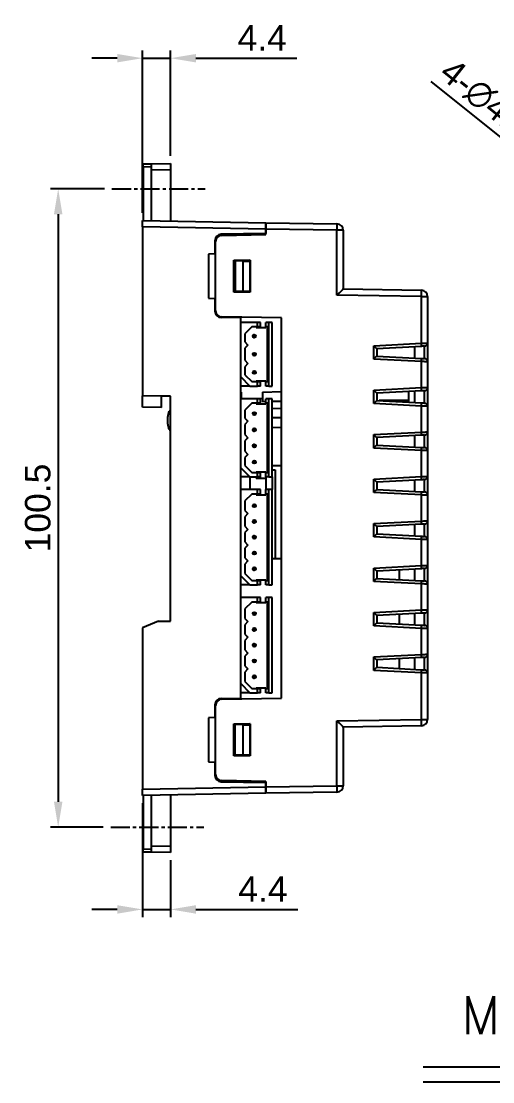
# Model space of a CAD drawing. Extents: x -197 to 433, y -280 to 31.
# Drawn here: x 217 to 291.3, y -135.8 to 31.1 of the extents above; entities that cross this region are included whole.
import ezdxf
from ezdxf.enums import TextEntityAlignment as Align

# ---------------------------------------------------------------- set-up
doc = ezdxf.new("R2010")
doc.units = 0
doc.header["$LTSCALE"] = 4
doc.header["$PDMODE"] = 2
doc.header["$PDSIZE"] = 3
doc.linetypes.add('CENTER2', pattern=[1.125, 0.75, -0.125, 0.125, -0.125])
doc.layers.get('0').update_dxf_attribs({"linetype": 'CONTINUOUS'})
doc.layers.get('DEFPOINTS').update_dxf_attribs({"linetype": 'CONTINUOUS'})
for name, color, linetype in [('1', 1, 'CENTER2'), ('3', 2, 'CONTINUOUS'), ('TEXT', 3, 'CONTINUOUS')]:
    doc.layers.add(name, color=color, linetype=linetype)
doc.styles.add('DIMENSION', font='arial.ttf')
doc.styles.get("Standard").update_dxf_attribs({"font": 'romans.shx', "bigfont": 'cadsg.shx'})
doc.dimstyles.get("Standard").update_dxf_attribs({"dimtxt": 0.18, "dimasz": 0.18, "dimexe": 0.18, "dimexo": 0.0625, "dimgap": 0.09, "dimtad": 0, "dimtih": 1, "dimtoh": 1, "dimdec": 4, "dimzin": 0, "dimdsep": 46, "dimtxsty": 'Standard', "dimcen": 0.09, "dimadec": 0, "dimazin": 0, "dimtfac": 1, "dimtdec": 4, "dimtofl": 0, "dimtmove": 0, "dimatfit": 3, "dimfxl": 1, "dimtolj": 1, "dimtzin": 0, "dimarcsym": 0})
doc.dimstyles.new('STANDARD$0', dxfattribs={"dimtxt": 2, "dimasz": 1.8, "dimexe": 1, "dimexo": 1, "dimgap": 1, "dimtad": 1, "dimzin": 13, "dimdsep": 46, "dimtxsty": 'Standard', "dimcen": 0.09, "dimadec": 0, "dimazin": 0, "dimtp": 0.3, "dimtfac": 1, "dimtix": 1, "dimtmove": 2, "dimatfit": 3, "dimfxl": 1, "dimtolj": 1, "dimtzin": 13, "dimarcsym": 0})

# ---------------------------------------------------------------- blocks, each defined once
blk = doc.blocks.new('*D570')
at = {"layer": '3', "color": 2, "lineweight": -2, "transparency": 16777216}
for p, q in [((230.14, 4.76), (221.66, 4.76)), ((222.86, 0.76), (222.86, -91.75)), ((229.94, -95.75), (221.66, -95.75))]:
    blk.add_line(p, q, dxfattribs=at)
at = {"layer": '3', "color": 2, "transparency": 16777216}
for points in [[(222.2, 0.76), (223.53, 0.76), (222.86, 4.76)], [(222.2, -91.75), (223.53, -91.75), (222.86, -95.75)]]:
    blk.add_solid(points, dxfattribs=at)
at = {"layer": 'DEFPOINTS', "color": 0, "transparency": 16777216}
for p in [(231.34, 4.76), (222.86, -95.75), (231.14, -95.75)]:
    blk.add_point(p, dxfattribs=at)
at = {"layer": '3', "color": 3, "transparency": 16777216, "insert": (219.66, -45.5), "char_height": 4, "attachment_point": 5, "rotation": 90, "style": 'DIMENSION'}
blk.add_mtext('\\A1;100.5', dxfattribs=at)
blk = doc.blocks.new('*D573')
at = {"layer": '3', "color": 2, "lineweight": -2, "transparency": 16777216}
for p, q in [((297.92, 8.59), (281.58, 21.65)), ((304.4, 3.41), (301.04, 6.1)), ((307.53, 0.92), (310.65, -1.58))]:
    blk.add_line(p, q, dxfattribs=at)
at = {"layer": '3', "color": 2, "transparency": 16777216}
for points in [[(298.33, 9.11), (297.5, 8.07), (301.04, 6.1)], [(307.94, 1.44), (307.11, 0.4), (304.4, 3.41)]]:
    blk.add_solid(points, dxfattribs=at)
at = {"layer": 'DEFPOINTS', "color": 0, "transparency": 16777216}
for p in [(301.04, 6.1), (304.4, 3.41)]:
    blk.add_point(p, dxfattribs=at)
at = {"layer": '3', "color": 3, "transparency": 16777216, "insert": (290.18, 18.87), "char_height": 4, "attachment_point": 5, "rotation": 321.3807, "style": 'DIMENSION'}
blk.add_mtext('\\A1;4-{\\fMS PGothic|b0|i0|c128|p34;∅4.3}', dxfattribs=at)
blk = doc.blocks.new('*D574')
at = {"layer": '3', "color": 2, "lineweight": -2, "transparency": 16777216}
for p, q in [((232.15, 25.32), (228.15, 25.32)), ((236.15, 0.96), (236.15, 26.52)), ((236.15, 25.32), (240.55, 25.32)), ((240.55, 9.96), (240.55, 26.52)), ((244.55, 25.32), (260.47, 25.32))]:
    blk.add_line(p, q, dxfattribs=at)
at = {"layer": '3', "color": 2, "transparency": 16777216}
for points in [[(232.15, 25.98), (232.15, 24.65), (236.15, 25.32)], [(244.55, 25.98), (244.55, 24.65), (240.55, 25.32)]]:
    blk.add_solid(points, dxfattribs=at)
at = {"layer": 'DEFPOINTS', "color": 0, "transparency": 16777216}
for p in [(240.55, 25.32), (240.55, 8.76), (236.15, -0.24)]:
    blk.add_point(p, dxfattribs=at)
at = {"layer": '3', "color": 3, "transparency": 16777216, "insert": (254.99, 28.52), "char_height": 4, "attachment_point": 5, "style": 'DIMENSION'}
blk.add_mtext('\\A1;4.4', dxfattribs=at)
blk = doc.blocks.new('*D575')
at = {"layer": '3', "color": 2, "lineweight": -2, "transparency": 16777216}
for p, q in [((236.15, -91.95), (236.15, -109.89)), ((240.55, -100.95), (240.55, -109.89)), ((232.15, -108.69), (228.15, -108.69)), ((236.15, -108.69), (240.55, -108.69)), ((244.55, -108.69), (260.59, -108.69))]:
    blk.add_line(p, q, dxfattribs=at)
at = {"layer": '3', "color": 2, "transparency": 16777216}
for points in [[(232.15, -108.02), (232.15, -109.36), (236.15, -108.69)], [(244.55, -108.02), (244.55, -109.36), (240.55, -108.69)]]:
    blk.add_solid(points, dxfattribs=at)
at = {"layer": 'DEFPOINTS', "color": 0, "transparency": 16777216}
for p in [(236.15, -90.75), (240.55, -99.75), (236.15, -108.69)]:
    blk.add_point(p, dxfattribs=at)
at = {"layer": '3', "color": 3, "transparency": 16777216, "insert": (255.1, -105.49), "char_height": 4, "attachment_point": 5, "style": 'DIMENSION'}
blk.add_mtext('\\A1;4.4', dxfattribs=at)

msp = doc.modelspace()

# ---------------------------------------------------------------- linework, layer by layer
for p, q in [((236.247, 8.68), (237.547, 8.703)), ((236.247, 8.18), (236.247, 8.68)), ((237.547, 8.703), (240.547, 8.755)), ((237.547, 7.703), (237.547, 8.703)), ((240.547, 8.755), (240.547, 7.755)), ((237.547, 8.203), (236.247, 8.18)), ((236.247, 8.18), (236.247, -0.247)), ((240.547, 7.755), (237.547, 7.703)), ((237.547, -0.269), (237.547, 7.703)), ((240.547, 7.755), (240.547, -0.322)), ((236.147, -0.245), (255.547, -0.583)), ((236.147, -1.245), (236.147, -0.245)), ((255.547, -1.583), (236.147, -1.245)), ((236.147, -1.245), (236.147, -27.819)), ((255.547, -0.583), (266.764, -0.779)), ((255.547, -1.583), (255.547, -0.583)), ((255.547, -0.583), (255.547, -1.583)), ((255.547, -2.458), (255.547, -1.583)), ((266.764, -1.779), (255.547, -1.583)), ((255.547, -1.583), (255.547, -2.287)), ((255.547, -2.287), (248.53, -2.409)), ((248.63, -2.579), (255.547, -2.458)), ((266.764, -11.979), (266.764, -1.779)), ((267.747, -1.779), (266.764, -1.779)), ((267.747, -1.779), (267.747, -10.996)), ((247.547, -3.409), (247.547, -5.496)), ((247.647, -14.413), (247.647, -3.579)), ((247.547, -5.496), (246.547, -5.514)), ((246.547, -5.514), (246.547, -12.479)), ((250.521, -6.47), (253.072, -6.471)), ((250.521, -11.522), (250.521, -6.47)), ((250.521, -6.47), (250.542, -6.492)), ((250.542, -11.501), (250.542, -6.492)), ((250.542, -6.492), (253.051, -6.492)), ((250.747, -6.596), (250.747, -11.396)), ((251.915, -6.617), (250.747, -6.596)), ((251.915, -6.617), (251.915, -11.376)), ((251.915, -6.617), (253.051, -6.636)), ((253.072, -6.471), (253.051, -6.492)), ((253.051, -6.492), (253.051, -11.5)), ((253.072, -6.471), (253.072, -11.522)), ((250.521, -11.522), (250.542, -11.501)), ((253.072, -11.522), (250.521, -11.522)), ((253.051, -11.5), (250.542, -11.501)), ((251.915, -11.376), (250.747, -11.396)), ((251.915, -11.376), (253.051, -11.356)), ((253.072, -11.522), (253.051, -11.5)), ((267.747, -10.996), (280.064, -11.211)), ((246.547, -12.479), (247.547, -12.496)), ((247.547, -12.496), (247.547, -14.513)), ((280.064, -12.211), (266.764, -11.979)), ((280.064, -19.547), (280.064, -12.211)), ((280.064, -12.211), (281.047, -12.211)), ((281.047, -12.211), (281.047, -19.522)), ((251.547, -15.566), (248.53, -15.513)), ((258.047, -15.578), (248.63, -15.413)), ((251.547, -15.566), (251.547, -15.464)), ((251.547, -15.566), (251.547, -75.426)), ((254.247, -16.296), (251.547, -16.296)), ((251.547, -16.296), (251.547, -24.796)), ((254.247, -16.996), (254.247, -16.296)), ((254.747, -16.296), (254.247, -16.296)), ((254.747, -16.996), (254.747, -16.296)), ((255.547, -16.996), (255.547, -16.296)), ((256.047, -16.296), (255.547, -16.296)), ((256.047, -26.296), (256.047, -16.296)), ((256.547, -16.296), (256.047, -16.296)), ((256.547, -26.296), (256.547, -16.296)), ((258.047, -75.415), (258.047, -15.578)), ((253.337, -16.996), (252.247, -18.086)), ((252.247, -18.086), (252.247, -19.346)), ((254.247, -16.996), (253.337, -16.996)), ((254.047, -17.096), (254.047, -16.996)), ((254.047, -17.096), (255.547, -17.096)), ((254.747, -16.996), (254.247, -16.996)), ((255.847, -16.996), (255.547, -16.996)), ((255.547, -16.996), (255.547, -17.096)), ((255.847, -25.596), (255.847, -16.996)), ((252.247, -19.346), (252.747, -19.846)), ((252.747, -19.846), (252.247, -20.346)), ((272.556, -19.941), (280.064, -19.547)), ((272.556, -22.051), (272.556, -19.941)), ((280.573, -21.971), (280.573, -20.021)), ((281.047, -19.522), (281.047, -22.471)), ((252.247, -20.346), (252.247, -22.246)), ((280.082, -20.047), (273.047, -20.415)), ((273.047, -20.415), (273.047, -21.577)), ((273.047, -21.577), (280.082, -21.946)), ((279.047, -21.891), (279.047, -20.101)), ((252.247, -22.246), (252.747, -22.746)), ((252.747, -22.746), (252.247, -23.246)), ((252.247, -23.246), (252.247, -24.506)), ((280.064, -22.445), (272.556, -22.051)), ((280.064, -26.547), (280.064, -22.445)), ((281.047, -22.471), (281.047, -26.522)), ((251.547, -24.796), (253.047, -26.296)), ((251.547, -24.796), (251.547, -28.296)), ((252.247, -24.506), (253.337, -25.596)), ((253.047, -26.296), (251.547, -26.296)), ((253.047, -26.296), (254.247, -26.296)), ((253.337, -25.596), (254.247, -25.596)), ((254.047, -25.496), (255.547, -25.496)), ((254.047, -25.596), (254.047, -25.496)), ((254.247, -26.296), (254.247, -25.596)), ((254.247, -25.596), (254.747, -25.596)), ((254.747, -26.296), (254.247, -26.296)), ((254.747, -26.296), (254.747, -25.596)), ((255.547, -25.496), (255.547, -25.596)), ((255.547, -25.596), (255.847, -25.596)), ((255.547, -26.296), (255.547, -25.596)), ((256.047, -26.296), (255.547, -26.296)), ((256.047, -26.296), (256.547, -26.296)), ((272.556, -26.941), (280.064, -26.547)), ((281.047, -26.522), (281.047, -29.471)), ((240.547, -27.896), (236.147, -27.819)), ((236.147, -29.619), (236.147, -27.819)), ((240.547, -27.896), (239.147, -27.921)), ((239.147, -29.672), (239.147, -27.921)), ((240.547, -63.296), (240.547, -27.896)), ((251.747, -27.234), (251.547, -27.234)), ((254.247, -28.296), (251.547, -28.296)), ((251.547, -28.296), (251.547, -39.096)), ((251.747, -28.296), (251.747, -27.234)), ((255.047, -28.297), (251.747, -28.239)), ((254.247, -28.996), (254.247, -28.296)), ((254.747, -28.296), (254.247, -28.296)), ((254.747, -28.996), (254.747, -28.296)), ((255.047, -27.236), (258.047, -27.145)), ((255.047, -27.236), (255.047, -28.756)), ((255.547, -28.996), (255.547, -28.296)), ((256.047, -28.296), (255.547, -28.296)), ((256.547, -28.296), (256.047, -28.296)), ((256.047, -40.596), (256.047, -28.296)), ((256.547, -40.596), (256.547, -28.296)), ((272.556, -29.051), (272.556, -26.941)), ((280.082, -27.047), (273.047, -27.415)), ((273.047, -27.415), (273.047, -28.577)), ((278.047, -27.153), (278.047, -28.839)), ((279.047, -28.891), (279.047, -27.101)), ((280.573, -28.971), (280.573, -27.021)), ((239.147, -29.672), (236.147, -29.619)), ((253.337, -28.996), (252.247, -30.086)), ((254.247, -28.996), (253.337, -28.996)), ((254.047, -29.096), (254.047, -28.996)), ((254.047, -29.096), (255.547, -29.096)), ((254.747, -28.996), (254.247, -28.996)), ((255.547, -28.752), (255.047, -28.756)), ((255.847, -28.996), (255.547, -28.996)), ((255.547, -28.996), (255.547, -29.096)), ((255.847, -39.896), (255.847, -28.996)), ((258.047, -28.73), (256.547, -28.743)), ((258.047, -29.843), (256.547, -29.869)), ((280.064, -29.445), (272.556, -29.051)), ((273.047, -28.577), (280.082, -28.946)), ((277.047, -28.564), (273.41, -28.596)), ((278.047, -28.564), (277.047, -28.564)), ((280.064, -33.547), (280.064, -29.445)), ((281.047, -29.471), (281.047, -33.522)), ((240.147, -31.196), (240.348, -30.193)), ((240.147, -32.196), (240.147, -31.196)), ((240.348, -30.193), (240.547, -30.196)), ((252.247, -30.086), (252.247, -31.346)), ((252.247, -31.346), (252.747, -31.846)), ((256.547, -31.249), (258.047, -31.262)), ((240.346, -33.193), (240.147, -32.196)), ((240.346, -33.193), (240.547, -33.196)), ((252.747, -31.846), (252.247, -32.346)), ((252.247, -32.346), (252.247, -33.946)), ((258.047, -32.848), (256.547, -32.802)), ((252.247, -33.946), (252.747, -34.446)), ((252.747, -34.446), (252.247, -34.946)), ((252.247, -34.946), (252.247, -36.546)), ((272.556, -33.941), (280.064, -33.547)), ((272.556, -36.051), (272.556, -33.941)), ((280.082, -34.047), (273.047, -34.415)), ((273.047, -34.415), (273.047, -35.577)), ((279.047, -35.891), (279.047, -34.101)), ((280.573, -35.971), (280.573, -34.021)), ((281.047, -33.522), (281.047, -36.471)), ((252.247, -36.546), (252.747, -37.046)), ((280.064, -36.445), (272.556, -36.051)), ((273.047, -35.577), (280.082, -35.946)), ((280.064, -40.547), (280.064, -36.445)), ((281.047, -36.471), (281.047, -40.522)), ((252.747, -37.046), (252.247, -37.546)), ((252.247, -37.546), (252.247, -38.806)), ((251.547, -39.096), (253.047, -40.596)), ((251.547, -39.096), (251.547, -42.596)), ((252.247, -38.806), (253.337, -39.896)), ((253.337, -39.896), (254.247, -39.896)), ((254.047, -39.796), (255.547, -39.796)), ((254.047, -39.896), (254.047, -39.796)), ((254.247, -40.596), (254.247, -39.896)), ((254.247, -39.896), (254.747, -39.896)), ((254.747, -40.596), (254.747, -39.896)), ((255.547, -39.796), (255.547, -39.896)), ((255.547, -40.596), (255.547, -39.896)), ((255.547, -39.896), (255.847, -39.896)), ((258.047, -38.843), (256.547, -38.869)), ((256.547, -39.487), (257.047, -39.496)), ((257.047, -39.496), (257.047, -53.496)), ((253.047, -40.596), (251.547, -40.596)), ((253.047, -40.596), (253.047, -42.596)), ((253.047, -40.596), (254.247, -40.596)), ((254.047, -40.796), (254.047, -40.596)), ((254.047, -40.696), (254.747, -40.696)), ((254.047, -40.796), (255.547, -40.796)), ((254.747, -40.596), (254.247, -40.596)), ((254.747, -40.696), (254.747, -40.596)), ((255.547, -40.596), (255.547, -40.796)), ((256.047, -40.596), (255.547, -40.596)), ((255.547, -40.796), (255.547, -42.596)), ((256.047, -40.596), (256.547, -40.596)), ((256.547, -40.596), (256.547, -42.596)), ((272.556, -40.941), (280.064, -40.547)), ((272.556, -43.051), (272.556, -40.941)), ((280.082, -41.047), (273.047, -41.415)), ((273.047, -41.415), (273.047, -42.577)), ((279.047, -42.891), (279.047, -41.101)), ((280.573, -42.971), (280.573, -41.021)), ((281.047, -40.522), (281.047, -43.471)), ((254.247, -42.596), (251.547, -42.596)), ((251.547, -42.596), (251.547, -56.096)), ((253.337, -43.296), (252.247, -44.386)), ((254.247, -43.296), (253.337, -43.296)), ((254.047, -43.396), (254.047, -43.296)), ((254.047, -43.396), (255.547, -43.396)), ((254.247, -43.296), (254.247, -42.596)), ((254.747, -42.596), (254.247, -42.596)), ((254.747, -43.296), (254.247, -43.296)), ((254.747, -43.296), (254.747, -42.596)), ((255.547, -43.296), (255.547, -42.596)), ((256.047, -42.596), (255.547, -42.596)), ((255.847, -43.296), (255.547, -43.296)), ((255.547, -43.296), (255.547, -43.396)), ((255.847, -56.896), (255.847, -43.296)), ((256.047, -57.596), (256.047, -42.596)), ((256.547, -42.596), (256.047, -42.596)), ((256.547, -57.596), (256.547, -42.596)), ((280.064, -43.445), (272.556, -43.051)), ((273.047, -42.577), (280.082, -42.946)), ((252.247, -44.386), (252.247, -45.87)), ((280.064, -47.547), (280.064, -43.445)), ((281.047, -43.471), (281.047, -47.522)), ((252.247, -45.87), (252.747, -46.37)), ((252.747, -46.37), (252.247, -46.87)), ((252.247, -46.87), (252.247, -48.354)), ((252.247, -48.354), (252.747, -48.854)), ((272.556, -47.941), (280.064, -47.547)), ((272.556, -50.051), (272.556, -47.941)), ((280.082, -48.047), (273.047, -48.415)), ((273.047, -48.415), (273.047, -49.577)), ((279.047, -49.891), (279.047, -48.101)), ((280.573, -49.971), (280.573, -48.021)), ((281.047, -47.522), (281.047, -50.471)), ((252.747, -48.854), (252.247, -49.354)), ((252.247, -49.354), (252.247, -50.838)), ((280.064, -50.445), (272.556, -50.051)), ((273.047, -49.577), (280.082, -49.946)), ((252.247, -50.838), (252.747, -51.338)), ((252.747, -51.338), (252.247, -51.838)), ((280.064, -54.547), (280.064, -50.445)), ((281.047, -50.471), (281.047, -54.522)), ((252.247, -51.838), (252.247, -53.322)), ((252.247, -53.322), (252.747, -53.822)), ((252.747, -53.822), (252.247, -54.322)), ((252.247, -54.322), (252.247, -55.806)), ((258.047, -53.496), (256.547, -53.496)), ((272.556, -54.941), (280.064, -54.547)), ((272.556, -57.051), (272.556, -54.941)), ((280.082, -55.047), (273.047, -55.415)), ((280.573, -56.971), (280.573, -55.021)), ((281.047, -54.522), (281.047, -57.471)), ((251.547, -56.096), (253.047, -57.596)), ((251.547, -56.096), (251.547, -59.596)), ((252.247, -55.806), (253.337, -56.896)), ((273.047, -55.415), (273.047, -56.577)), ((273.047, -56.577), (280.082, -56.946)), ((276.547, -55.232), (276.547, -56.76)), ((279.047, -56.891), (279.047, -55.101)), ((253.047, -57.596), (251.547, -57.596)), ((253.047, -57.596), (254.247, -57.596)), ((253.337, -56.896), (254.247, -56.896)), ((254.047, -56.796), (255.547, -56.796)), ((254.047, -56.896), (254.047, -56.796)), ((254.247, -57.596), (254.247, -56.896)), ((254.247, -56.896), (254.747, -56.896)), ((254.747, -57.596), (254.247, -57.596)), ((254.747, -57.596), (254.747, -56.896)), ((255.547, -56.796), (255.547, -56.896)), ((255.547, -57.596), (255.547, -56.896)), ((255.547, -56.896), (255.847, -56.896)), ((256.047, -57.596), (255.547, -57.596)), ((256.047, -57.596), (256.547, -57.596)), ((280.064, -57.445), (272.556, -57.051)), ((280.064, -61.547), (280.064, -57.445)), ((281.047, -57.471), (281.047, -61.522)), ((251.547, -59.596), (251.547, -73.096)), ((254.247, -59.596), (251.547, -59.596)), ((254.247, -60.296), (254.247, -59.596)), ((254.747, -59.596), (254.247, -59.596)), ((254.747, -60.296), (254.747, -59.596)), ((255.547, -60.296), (255.547, -59.596)), ((256.047, -59.596), (255.547, -59.596)), ((256.547, -59.596), (256.047, -59.596)), ((256.047, -74.596), (256.047, -59.596)), ((256.547, -74.596), (256.547, -59.596)), ((253.337, -60.296), (252.247, -61.386)), ((252.247, -61.386), (252.247, -62.87)), ((254.247, -60.296), (253.337, -60.296)), ((254.047, -60.396), (254.047, -60.296)), ((254.047, -60.396), (255.547, -60.396)), ((254.747, -60.296), (254.247, -60.296)), ((255.847, -60.296), (255.547, -60.296)), ((255.547, -60.296), (255.547, -60.396)), ((255.847, -73.896), (255.847, -60.296)), ((272.556, -61.941), (280.064, -61.547)), ((281.047, -61.522), (281.047, -64.471)), ((238.647, -63.329), (236.147, -64.373)), ((238.647, -63.329), (240.547, -63.296)), ((252.247, -62.87), (252.747, -63.37)), ((252.747, -63.37), (252.247, -63.87)), ((272.556, -64.051), (272.556, -61.941)), ((280.082, -62.047), (273.047, -62.415)), ((273.047, -62.415), (273.047, -63.577)), ((276.547, -62.232), (276.547, -63.76)), ((279.047, -63.891), (279.047, -62.101)), ((280.573, -63.971), (280.573, -62.021)), ((236.147, -64.373), (236.147, -89.748)), ((252.247, -63.87), (252.247, -65.354)), ((280.064, -64.445), (272.556, -64.051)), ((273.047, -63.577), (280.082, -63.946)), ((280.064, -68.547), (280.064, -64.445)), ((281.047, -64.471), (281.047, -68.522)), ((252.247, -65.354), (252.747, -65.854)), ((252.747, -65.854), (252.247, -66.354)), ((252.247, -66.354), (252.247, -67.838)), ((252.247, -67.838), (252.747, -68.338)), ((252.747, -68.338), (252.247, -68.838)), ((252.247, -68.838), (252.247, -70.322)), ((272.556, -68.941), (280.064, -68.547)), ((272.556, -71.051), (272.556, -68.941)), ((280.082, -69.047), (273.047, -69.415)), ((273.047, -69.415), (273.047, -70.577)), ((276.547, -69.232), (276.547, -70.76)), ((279.047, -70.891), (279.047, -69.101)), ((280.573, -70.971), (280.573, -69.021)), ((281.047, -68.522), (281.047, -71.471)), ((252.247, -70.322), (252.747, -70.822)), ((252.747, -70.822), (252.247, -71.322)), ((252.247, -71.322), (252.247, -72.806)), ((280.064, -71.445), (272.556, -71.051)), ((273.047, -70.577), (280.082, -70.946)), ((280.064, -78.781), (280.064, -71.445)), ((281.047, -71.471), (281.047, -78.781)), ((251.547, -73.096), (253.047, -74.596)), ((252.247, -72.806), (253.337, -73.896)), ((253.047, -74.596), (251.547, -74.596)), ((253.047, -74.596), (254.247, -74.596)), ((253.337, -73.896), (254.247, -73.896)), ((254.047, -73.796), (255.547, -73.796)), ((254.047, -73.896), (254.047, -73.796)), ((254.247, -74.596), (254.247, -73.896)), ((254.247, -73.896), (254.747, -73.896)), ((254.747, -74.596), (254.247, -74.596)), ((254.747, -74.596), (254.747, -73.896)), ((255.547, -73.796), (255.547, -73.896)), ((255.547, -74.596), (255.547, -73.896)), ((255.547, -73.896), (255.847, -73.896)), ((256.047, -74.596), (255.547, -74.596)), ((256.047, -74.596), (256.547, -74.596)), ((247.547, -76.479), (247.547, -78.496)), ((247.647, -87.413), (247.647, -76.579)), ((248.53, -75.479), (251.547, -75.426)), ((248.63, -75.579), (258.047, -75.415)), ((251.547, -75.528), (251.547, -75.426)), ((247.547, -78.496), (246.547, -78.514)), ((246.547, -78.514), (246.547, -85.479)), ((250.521, -79.47), (253.072, -79.471)), ((250.521, -84.522), (250.521, -79.47)), ((250.521, -79.47), (250.542, -79.492)), ((250.542, -84.501), (250.542, -79.492)), ((250.542, -79.492), (253.051, -79.492)), ((251.915, -79.617), (250.747, -79.596)), ((250.747, -84.396), (250.747, -79.596)), ((251.915, -79.617), (251.915, -84.376)), ((251.915, -79.617), (253.051, -79.636)), ((253.072, -79.471), (253.051, -79.492)), ((253.051, -79.492), (253.051, -84.5)), ((253.072, -79.471), (253.072, -84.522)), ((266.764, -79.013), (280.064, -78.781)), ((266.764, -89.213), (266.764, -79.013)), ((280.064, -79.781), (267.747, -79.996)), ((267.747, -79.996), (267.747, -89.213)), ((280.064, -78.781), (281.047, -78.781)), ((250.521, -84.522), (250.542, -84.501)), ((253.072, -84.522), (250.521, -84.522)), ((253.051, -84.5), (250.542, -84.501)), ((251.915, -84.376), (250.747, -84.396)), ((251.915, -84.376), (253.051, -84.356)), ((253.072, -84.522), (253.051, -84.5)), ((246.547, -85.479), (247.547, -85.496)), ((247.547, -85.496), (247.547, -87.583)), ((255.547, -88.534), (248.63, -88.413)), ((236.147, -89.748), (255.547, -89.409)), ((236.147, -90.747), (236.147, -89.748)), ((248.53, -88.583), (255.547, -88.706)), ((255.547, -88.534), (255.547, -89.409)), ((255.547, -89.409), (255.547, -88.706)), ((255.547, -89.409), (266.764, -89.213)), ((255.547, -90.409), (255.547, -89.409)), ((255.547, -89.409), (255.547, -90.409)), ((266.764, -89.213), (267.747, -89.213)), ((255.547, -90.409), (236.147, -90.747)), ((236.247, -90.746), (236.247, -99.173)), ((237.547, -98.695), (237.547, -90.723)), ((240.547, -90.671), (240.547, -98.748)), ((266.764, -90.213), (255.547, -90.409)), ((236.247, -99.173), (237.547, -99.195)), ((236.247, -99.672), (236.247, -99.173)), ((237.547, -99.695), (236.247, -99.672)), ((237.547, -98.695), (240.547, -98.748)), ((237.547, -99.695), (237.547, -98.695)), ((240.547, -99.747), (237.547, -99.695)), ((240.547, -98.748), (240.547, -99.747))]:
    msp.add_line(p, q)
at = {"flags": 128}
for points in [[(280.064, -19.547), (280.257, -19.542), (280.442, -19.538), (280.612, -19.533), (280.76, -19.529), (280.882, -19.526), (280.973, -19.524), (281.028, -19.522), (281.047, -19.522)], [(280.573, -20.021), (280.564, -20.021), (280.536, -20.023), (280.491, -20.025), (280.43, -20.028), (280.355, -20.032), (280.271, -20.037), (280.178, -20.042), (280.082, -20.047)], [(281.047, -22.471), (281.028, -22.47), (280.973, -22.469), (280.882, -22.466), (280.76, -22.463), (280.612, -22.459), (280.442, -22.455), (280.257, -22.45), (280.064, -22.445)], [(280.082, -21.946), (280.178, -21.951), (280.271, -21.955), (280.355, -21.96), (280.43, -21.964), (280.491, -21.967), (280.536, -21.969), (280.564, -21.971), (280.573, -21.971)], [(280.064, -26.547), (280.257, -26.542), (280.442, -26.538), (280.612, -26.533), (280.76, -26.529), (280.882, -26.526), (280.973, -26.524), (281.028, -26.522), (281.047, -26.522)], [(280.573, -27.021), (280.564, -27.021), (280.536, -27.023), (280.491, -27.025), (280.43, -27.028), (280.355, -27.032), (280.271, -27.037), (280.178, -27.042), (280.082, -27.047)], [(281.047, -29.471), (281.028, -29.47), (280.973, -29.469), (280.882, -29.466), (280.76, -29.463), (280.612, -29.459), (280.442, -29.455), (280.257, -29.45), (280.064, -29.445)], [(280.082, -28.946), (280.178, -28.951), (280.271, -28.955), (280.355, -28.96), (280.43, -28.964), (280.491, -28.967), (280.536, -28.969), (280.564, -28.971), (280.573, -28.971)], [(280.064, -33.547), (280.257, -33.542), (280.442, -33.538), (280.612, -33.533), (280.76, -33.529), (280.882, -33.526), (280.973, -33.524), (281.028, -33.522), (281.047, -33.522)], [(280.573, -34.021), (280.564, -34.021), (280.536, -34.023), (280.491, -34.025), (280.43, -34.028), (280.355, -34.032), (280.271, -34.037), (280.178, -34.042), (280.082, -34.047)], [(281.047, -36.471), (281.028, -36.47), (280.973, -36.469), (280.882, -36.466), (280.76, -36.463), (280.612, -36.459), (280.442, -36.455), (280.257, -36.45), (280.064, -36.445)], [(280.082, -35.946), (280.178, -35.951), (280.271, -35.955), (280.355, -35.96), (280.43, -35.964), (280.491, -35.967), (280.536, -35.969), (280.564, -35.971), (280.573, -35.971)], [(280.064, -40.547), (280.257, -40.542), (280.442, -40.538), (280.612, -40.533), (280.76, -40.529), (280.882, -40.526), (280.973, -40.524), (281.028, -40.522), (281.047, -40.522)], [(280.573, -41.021), (280.564, -41.021), (280.536, -41.023), (280.491, -41.025), (280.43, -41.028), (280.355, -41.032), (280.271, -41.037), (280.178, -41.042), (280.082, -41.047)], [(280.082, -42.946), (280.178, -42.951), (280.271, -42.955), (280.355, -42.96), (280.43, -42.964), (280.491, -42.967), (280.536, -42.969), (280.564, -42.971), (280.573, -42.971)], [(281.047, -43.471), (281.028, -43.47), (280.973, -43.469), (280.882, -43.466), (280.76, -43.463), (280.612, -43.459), (280.442, -43.455), (280.257, -43.45), (280.064, -43.445)], [(280.064, -47.547), (280.257, -47.542), (280.442, -47.538), (280.612, -47.533), (280.76, -47.529), (280.882, -47.526), (280.973, -47.524), (281.028, -47.522), (281.047, -47.522)], [(280.573, -48.021), (280.564, -48.021), (280.536, -48.023), (280.491, -48.025), (280.43, -48.028), (280.355, -48.032), (280.271, -48.037), (280.178, -48.042), (280.082, -48.047)], [(280.082, -49.946), (280.178, -49.951), (280.271, -49.955), (280.355, -49.96), (280.43, -49.964), (280.491, -49.967), (280.536, -49.969), (280.564, -49.971), (280.573, -49.971)], [(281.047, -50.471), (281.028, -50.47), (280.973, -50.469), (280.882, -50.466), (280.76, -50.463), (280.612, -50.459), (280.442, -50.455), (280.257, -50.45), (280.064, -50.445)], [(280.064, -54.547), (280.257, -54.542), (280.442, -54.538), (280.612, -54.533), (280.76, -54.529), (280.882, -54.526), (280.973, -54.524), (281.028, -54.522), (281.047, -54.522)], [(280.573, -55.021), (280.564, -55.021), (280.536, -55.023), (280.491, -55.025), (280.43, -55.028), (280.355, -55.032), (280.271, -55.037), (280.178, -55.042), (280.082, -55.047)], [(281.047, -57.471), (281.028, -57.47), (280.973, -57.469), (280.882, -57.466), (280.76, -57.463), (280.612, -57.459), (280.442, -57.455), (280.257, -57.45), (280.064, -57.445)], [(280.082, -56.946), (280.178, -56.951), (280.271, -56.955), (280.355, -56.96), (280.43, -56.964), (280.491, -56.967), (280.536, -56.969), (280.564, -56.971), (280.573, -56.971)], [(280.064, -61.547), (280.257, -61.542), (280.442, -61.538), (280.612, -61.533), (280.76, -61.529), (280.882, -61.526), (280.973, -61.524), (281.028, -61.522), (281.047, -61.522)], [(280.573, -62.021), (280.564, -62.021), (280.536, -62.023), (280.491, -62.025), (280.43, -62.028), (280.355, -62.032), (280.271, -62.037), (280.178, -62.042), (280.082, -62.047)], [(281.047, -64.471), (281.028, -64.47), (280.973, -64.469), (280.882, -64.466), (280.76, -64.463), (280.612, -64.459), (280.442, -64.455), (280.257, -64.45), (280.064, -64.445)], [(280.082, -63.946), (280.178, -63.951), (280.271, -63.955), (280.355, -63.96), (280.43, -63.964), (280.491, -63.967), (280.536, -63.969), (280.564, -63.971), (280.573, -63.971)], [(280.064, -68.547), (280.257, -68.542), (280.442, -68.538), (280.612, -68.533), (280.76, -68.529), (280.882, -68.526), (280.973, -68.524), (281.028, -68.522), (281.047, -68.522)], [(280.573, -69.021), (280.564, -69.021), (280.536, -69.023), (280.491, -69.025), (280.43, -69.028), (280.355, -69.032), (280.271, -69.037), (280.178, -69.042), (280.082, -69.047)], [(281.047, -71.471), (281.028, -71.47), (280.973, -71.469), (280.882, -71.466), (280.76, -71.463), (280.612, -71.459), (280.442, -71.455), (280.257, -71.45), (280.064, -71.445)], [(280.082, -70.946), (280.178, -70.951), (280.271, -70.955), (280.355, -70.96), (280.43, -70.964), (280.491, -70.967), (280.536, -70.969), (280.564, -70.971), (280.573, -70.971)]]:
    msp.add_lwpolyline(points, dxfattribs=at)
for centre, radius in [((253.747, -18.446), 0.25), ((253.747, -18.446), 0.15), ((253.747, -21.296), 0.25), ((253.747, -21.296), 0.15), ((253.747, -24.146), 0.25), ((253.747, -24.146), 0.15), ((253.747, -30.636), 0.25), ((253.747, -30.636), 0.15), ((253.747, -33.176), 0.25), ((253.747, -33.176), 0.15), ((253.747, -35.716), 0.25), ((253.747, -35.716), 0.15), ((253.747, -38.256), 0.25), ((253.747, -38.256), 0.15), ((253.747, -45.128), 0.25), ((253.747, -45.128), 0.15), ((253.747, -47.612), 0.25), ((253.747, -47.612), 0.15), ((253.747, -50.096), 0.25), ((253.747, -50.096), 0.15), ((253.747, -52.58), 0.25), ((253.747, -52.58), 0.15), ((253.747, -55.064), 0.25), ((253.747, -55.064), 0.15), ((253.747, -62.128), 0.25), ((253.747, -62.128), 0.15), ((253.747, -64.612), 0.25), ((253.747, -64.612), 0.15), ((253.747, -67.096), 0.25), ((253.747, -67.096), 0.15), ((253.747, -69.58), 0.25), ((253.747, -69.58), 0.15), ((253.747, -72.064), 0.25), ((253.747, -72.064), 0.15)]:
    msp.add_circle(centre, radius)
for centre, radius, start, end in [((252.437, -1.279), 14.336, 358.00159, 1.99841), ((266.747, -1.779), 1, 0, 89), ((248.547, -3.409), 1, 91, 180), ((248.647, -3.579), 1, 91, 180), ((265.742, -11.711), 14.331, 358.00095, 1.99905), ((280.047, -12.211), 1, 0, 89), ((248.547, -14.513), 1, 180, 269), ((248.647, -14.413), 1, 180, 269), ((272.912, -20.047), 7.17, 0.00394, 3.99729), ((280.547, -19.522), 0.5, 273, 0), ((272.912, -21.945), 7.17, 356.00275, 359.99603), ((280.547, -22.471), 0.5, 0, 87), ((272.912, -27.047), 7.17, 0.00394, 3.99728), ((280.547, -26.522), 0.5, 273, 0), ((272.912, -28.945), 7.17, 356.00271, 359.99605), ((280.547, -29.471), 0.5, 0, 87), ((272.912, -34.047), 7.17, 0.00396, 3.99727), ((280.547, -33.522), 0.5, 273, 0), ((272.912, -35.945), 7.17, 356.00273, 359.99604), ((280.547, -36.471), 0.5, 0, 87), ((272.912, -41.047), 7.17, 0.00396, 3.99727), ((280.547, -40.522), 0.5, 273, 0), ((272.912, -42.945), 7.17, 356.00273, 359.99604), ((280.547, -43.471), 0.5, 0, 87), ((272.912, -48.047), 7.17, 0.00396, 3.99727), ((280.547, -47.522), 0.5, 273, 0), ((272.912, -49.945), 7.17, 356.00273, 359.99604), ((280.547, -50.471), 0.5, 0, 87), ((272.912, -55.047), 7.17, 0.00396, 3.99727), ((280.547, -54.522), 0.5, 273, 0), ((272.912, -56.945), 7.17, 356.00273, 359.99604), ((280.547, -57.471), 0.5, 0, 87), ((272.912, -62.047), 7.17, 0.00395, 3.99729), ((280.547, -61.522), 0.5, 273, 0), ((272.912, -63.945), 7.17, 356.00272, 359.99606), ((280.547, -64.471), 0.5, 0, 87), ((272.912, -69.047), 7.17, 0.00397, 3.99725), ((280.547, -68.522), 0.5, 273, 0), ((272.912, -70.945), 7.17, 356.00271, 359.99606), ((280.547, -71.471), 0.5, 0, 87), ((248.547, -76.479), 1, 91, 180), ((248.647, -76.579), 1, 91, 180), ((265.742, -79.281), 14.331, 358.00095, 1.99905), ((280.047, -78.781), 1, 271, 0), ((248.547, -87.583), 1, 180, 269), ((248.647, -87.413), 1, 180, 269), ((252.437, -89.713), 14.336, 358.00159, 1.99841), ((266.747, -89.213), 1, 271, 0)]:
    msp.add_arc(centre, radius, start, end)
for centre, major_axis, ratio, start_param, end_param in [((266.747, -11.979), (1, 0.983), 0.0087255, 4.7212679, 6.274611), ((272.547, -19.941), (0.5, -0.474), 0.0087149, 0.00827, 1.561613), ((272.547, -22.051), (0.5, 0.474), 0.0087149, 4.7215723, 6.2749154), ((272.547, -26.941), (0.5, -0.474), 0.0087149, 0.00827, 1.561613), ((272.547, -29.051), (0.5, 0.474), 0.0087149, 4.7215723, 6.2749154), ((272.547, -33.941), (0.5, -0.474), 0.0087149, 0.00827, 1.561613), ((272.547, -36.051), (0.5, 0.474), 0.0087149, 4.7215723, 6.2749154), ((272.547, -40.941), (0.5, -0.474), 0.0087149, 0.00827, 1.561613), ((272.547, -43.051), (0.5, 0.474), 0.0087149, 4.7215723, 6.2749154), ((272.547, -47.941), (0.5, -0.474), 0.0087149, 0.00827, 1.561613), ((272.547, -50.051), (0.5, 0.474), 0.0087149, 4.7215723, 6.2749154), ((272.547, -54.941), (0.5, -0.474), 0.0087149, 0.00827, 1.561613), ((272.547, -57.051), (0.5, 0.474), 0.0087149, 4.7215723, 6.2749154), ((272.547, -61.941), (0.5, -0.474), 0.0087149, 0.00827, 1.561613), ((272.547, -64.051), (0.5, 0.474), 0.0087149, 4.7215723, 6.2749154), ((272.547, -68.941), (0.5, -0.474), 0.0087149, 0.00827, 1.561613), ((272.547, -71.051), (0.5, 0.474), 0.0087149, 4.7215723, 6.2749154), ((266.747, -79.013), (1, -0.983), 0.0087255, 0.0085744, 1.5619174)]:
    msp.add_ellipse(centre, major_axis=major_axis, ratio=ratio, start_param=start_param, end_param=end_param)
at = {"layer": '1'}
for p, q in [((231.336, 4.755), (245.984, 4.755)), ((231.136, -95.747), (245.784, -95.747))]:
    msp.add_line(p, q, dxfattribs=at)
at = {"layer": '3'}
for p, q in [((280.342, -133.454), (357.332, -133.454)), ((280.342, -135.825), (357.332, -135.825))]:
    msp.add_line(p, q, dxfattribs=at)

# ---------------------------------------------------------------- texts
at = {"layer": 'TEXT'}
msp.add_text('MOUNTING VIEW', height=6, dxfattribs=at).set_placement((317.463, -125.344), align=Align.MIDDLE_CENTER)

# ---------------------------------------------------------------- dimensions: what is measured, and where the dimension line sits
at = {"layer": '3'}
for base, p1, p2, picture, middle in [((240.547, 25.316), (236.147, -0.245), (240.547, 8.755), '*D574', (254.985, 25.316)), ((236.147, -108.69), (240.547, -99.747), (236.147, -90.747), '*D575', (255.104, -108.69))]:
    dim = msp.add_linear_dim(base=base, p1=p1, p2=p2, dimstyle='STANDARD$0', override={"dimtxt": 4, "dimasz": 4, "dimexe": 1.2, "dimexo": 1.2, "dimgap": 1.2, "dimzin": 8, "dimtxsty": 'DIMENSION', "dimcen": 0, "dimclrd": 2, "dimclre": 2, "dimclrt": 3, "dimtmove": 0, "dimatfit": 0, "dimtzin": 8}, dxfattribs=at)
    dim.commit()
    dim.dimension.update_dxf_attribs({"geometry": picture, "text_midpoint": middle, "dimtype": 160})
dim = msp.add_diameter_dim_2p(p1=(304.4, 3.413), p2=(301.041, 6.097), text='4-{\\fMS PGothic|b0|i0|c128|p34;<>}', dimstyle='Standard', override={"dimtxt": 4, "dimasz": 4, "dimexe": 1.2, "dimexo": 1.2, "dimgap": 1.2, "dimtad": 1, "dimtih": 0, "dimtoh": 0, "dimdec": 2, "dimzin": 8, "dimtxsty": 'DIMENSION', "dimcen": 0, "dimclrd": 2, "dimclre": 2, "dimclrt": 3, "dimtdec": 2, "dimtofl": 1, "dimatfit": 0, "dimtzin": 8}, dxfattribs=at)
dim.commit()
dim.dimension.update_dxf_attribs({"geometry": '*D573', "text_midpoint": (288.184, 16.368), "dimtype": 163})
dim = msp.add_linear_dim(base=(222.862, -95.747), p1=(231.336, 4.755), p2=(231.136, -95.747), angle=90, dimstyle='STANDARD$0', override={"dimtxt": 4, "dimasz": 4, "dimexe": 1.2, "dimexo": 1.2, "dimgap": 1.2, "dimzin": 8, "dimtxsty": 'DIMENSION', "dimcen": 0, "dimclrd": 2, "dimclre": 2, "dimclrt": 3, "dimatfit": 0, "dimtzin": 8}, dxfattribs=at)
dim.commit()
dim.dimension.update_dxf_attribs({"geometry": '*D570', "text_midpoint": (219.662, -45.496)})

doc.saveas('drawing.dxf')
